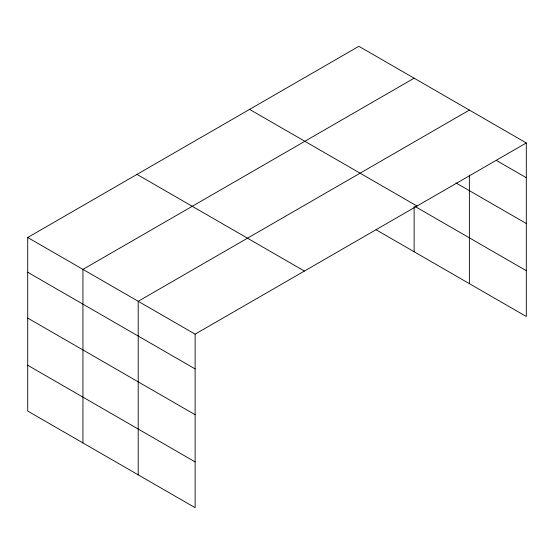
<?xml version="1.0" encoding="UTF-8"?>
<svg xmlns="http://www.w3.org/2000/svg" width="554" height="554" viewBox="0 0 554 554"><rect width="100%" height="100%" fill="white"/><g stroke="black" fill="none" stroke-linecap="round" stroke-linejoin="round"><path stroke-width="0.83" d="M376.048 229.758L526.3 316.507L526.3 142.953L358.874 46.294L27.7 237.493L27.7 411.047L195.126 507.706L195.126 334.152L27.7 237.493M414.129 78.19L82.948 269.389L82.948 442.944M469.376 110.087L138.202 301.293L138.202 474.847M195.126 334.152L526.3 142.953M496.342 160.411L526.3 177.709M455.935 182.889L526.3 223.511M249.591 109.387L417.01 206.046M414.87 206.372L526.3 270.705M136.99 174.399L304.409 271.058M27.7 272.249L195.126 368.909M27.7 318.051L195.126 414.711M27.7 365.245L195.126 461.904M469.376 175.092L469.376 283.641M414.129 206.801L414.129 251.745"/></g></svg>
